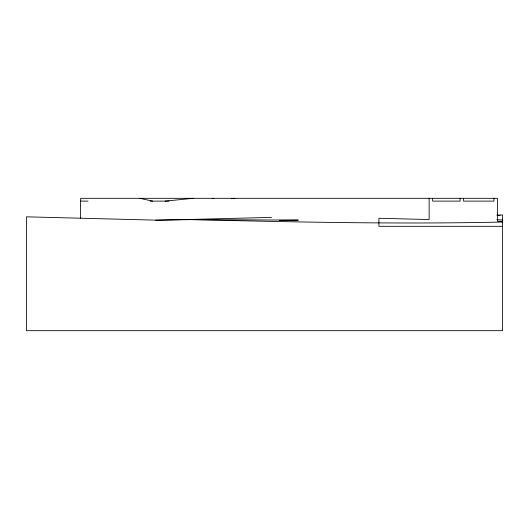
<?xml version="1.0" encoding="UTF-8"?>
<svg xmlns="http://www.w3.org/2000/svg" width="529" height="529" viewBox="0 0 529 529"><rect width="100%" height="100%" fill="white"/><g stroke="black" fill="none" stroke-linecap="round" stroke-linejoin="round"><path stroke-width="0.79" d="M231.642 198.653L234.929 198.315M165.147 201.113L193.264 198.315M496.843 215.131L502.55 214.946L502.55 330.685L26.45 330.685L26.45 216.824L153.489 220.09L191.961 219.641L298.303 220.104L279.391 220.328M155.586 220.309L271.549 217.393M498.444 215.567L500.084 215.534M502.55 222.035C399.031 224.329 295.46 222.068 191.961 219.641M87.979 201.113L80.58 201.113L80.58 218.186M150.203 201.113L169.055 201.113M502.55 226.319L378.916 226.319L378.916 218.272L429.138 219.535L429.138 198.315M502.55 221.373L497.412 221.241L497.412 198.315L80.666 198.315L80.666 201.113M496.817 219.628L502.55 220.031M212.175 198.315L213.795 198.593M139.749 198.315L152.603 201.113M493.941 198.315L493.941 201.113L463.543 201.113L463.543 198.315M460.078 198.315L460.078 201.113L432.616 201.113L432.616 198.315"/></g></svg>
